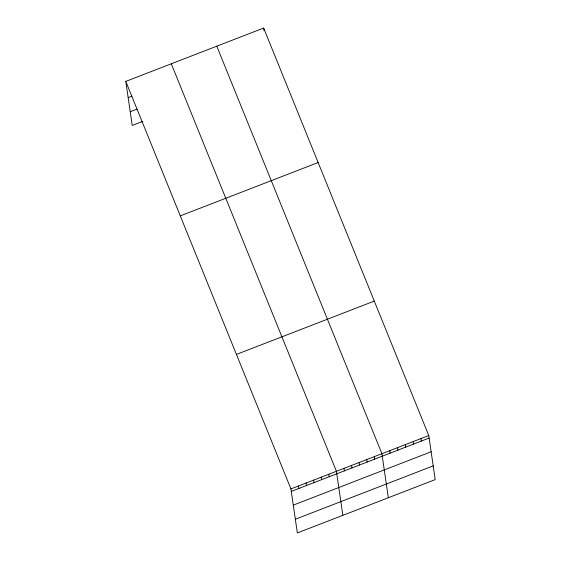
<?xml version="1.0" encoding="UTF-8"?>
<svg xmlns="http://www.w3.org/2000/svg" width="561" height="561" viewBox="0 0 561 561"><rect width="100%" height="100%" fill="white"/><g stroke="black" fill="none" stroke-linecap="round" stroke-linejoin="round"><path stroke-width="0.84" d="M125.797 81.401L263.649 28.05L428.772 435.56L435.203 479.599L297.351 532.95L290.921 488.904L125.797 81.401L132.228 125.44L142.838 121.337M128.167 97.607L131.954 96.141M130.229 111.737L137.052 109.093M180.291 215.873L318.143 162.529M236.433 354.426L374.285 301.082M290.921 488.904L428.772 435.56M291.285 491.408L429.137 438.057M293.291 505.117L431.143 451.766M295.345 519.241L433.197 465.889M216.784 46.191L381.908 453.695L388.331 497.74M171.294 63.793L336.411 471.303L342.841 515.342M420.96 438.583L421.325 441.079M413.148 441.605L413.513 444.102M405.337 444.628L405.701 447.131M397.525 447.65L397.896 450.153M389.72 450.672L390.084 453.176M374.32 456.626L374.685 459.129M366.74 459.564L367.104 462.068M359.159 462.495L359.524 464.999M351.579 465.434L351.943 467.937M343.998 468.365L344.363 470.868M328.83 474.234L329.195 476.738M263.649 28.05L264.014 30.553M321.25 477.166L321.614 479.669M313.669 480.104L314.034 482.607M306.089 483.035L306.453 485.538M298.501 485.973L298.873 488.47"/></g></svg>
